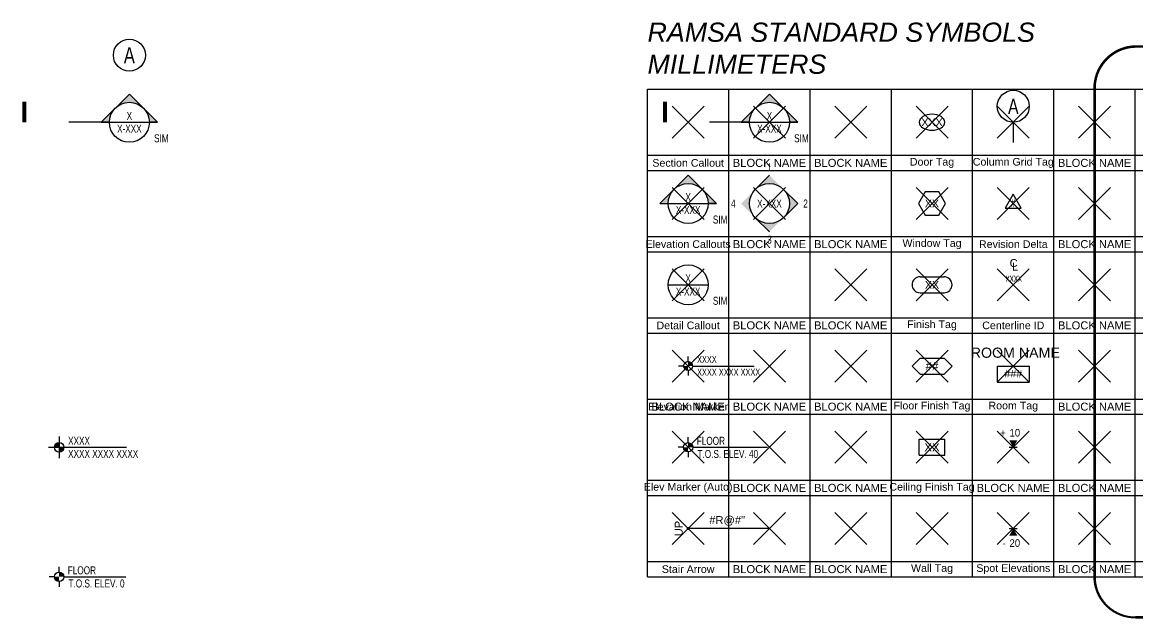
# Model space of a CAD drawing. Header units: millimetres. Extents: x -195 to 512, y -13 to 520.
# Drawn here: x -195.3 to 153.2, y -13.1 to 173.3 of the extents above; entities that cross this region are included whole.
import ezdxf
from ezdxf.enums import TextEntityAlignment as Align

# ---------------------------------------------------------------- set-up
doc = ezdxf.new("R2010")
doc.units = ezdxf.units.MM
doc.header["$LTSCALE"] = 48
doc.header["$PDMODE"] = 3
doc.header["$PDSIZE"] = 5
doc.linetypes.add('HIDDEN', pattern=[0.375, 0.25, -0.125])
for name, color, linetype in [('A-Anno-Dims', 1, 'Continuous'), ('A-Anno-Iden', 3, 'Continuous'), ('A-Anno-Note', 3, 'Continuous'), ('A-Anno-Revs-Iden', 1, 'Continuous'), ('A-Area-Iden', 3, 'Continuous'), ('A-Clng-Iden', 3, 'Continuous'), ('A-Door-Iden', 3, 'Continuous'), ('A-Flor-Iden', 3, 'Continuous'), ('A-Fnsh-Iden', 3, 'Continuous'), ('A-Glaz-Iden', 3, 'Continuous'), ('A-Grid-Iden', 3, 'Continuous'), ('G-Anno-Box', 6, 'HIDDEN'), ('G-Anno-Text', 2, 'Continuous')]:
    doc.layers.add(name, color=color, linetype=linetype)
doc.layers.add('G-Anno-Nplt', color=5, linetype='Continuous', plot=False)
doc.styles.add('Sans', font='swissl.ttf')
doc.styles.add('Sans_MM', font='swiss.ttf', dxfattribs={"height": 2.25})
doc.styles.add('SansAttr', font='swisscl.ttf')

# ---------------------------------------------------------------- blocks, each defined once
blk = doc.blocks.new('*U35')
at = {"color": 0, "linetype": 'ByBlock'}
blk.add_line((-6.25, 0), (6.25, 0), dxfattribs=at)
blk.add_line((-6.25, 0), (6.25, 0), dxfattribs=at)
blk.add_circle((0, 0), 6.25, dxfattribs=at)
blk.add_circle((0, 0), 6.25, dxfattribs=at)
at = {"color": 0, "linetype": 'ByBlock', "style": 'SansAttr'}
for tag, p in [('NUMBER', (0, 2)), ('SHEET', (0, -2.12)), ('NOTE', (10, -5))]:
    blk.add_attdef(tag, text='', height=2.5, dxfattribs=at).set_placement(p, align=Align.MIDDLE)
blk = doc.blocks.new('Door Tag')
at = {"color": 0, "extrusion": (0, 0, -1)}
blk.add_ellipse((0, 0), major_axis=(-4, 0), ratio=0.625, dxfattribs=at)
at = {"color": 0, "style": 'SansAttr'}
blk.add_attdef('DNUMBER', text='', height=2.5, dxfattribs=at).set_placement((0, 0), align=Align.MIDDLE)
blk = doc.blocks.new('Window Tag')
at = {"color": 0}
blk.add_lwpolyline([(4.25, 0), (2.12, 3.68), (-2.12, 3.68), (-4.25, 0), (-2.12, -3.68), (2.12, -3.68)], close=True, dxfattribs=at)
at = {"color": 0, "style": 'SansAttr'}
blk.add_attdef('WIN_TAG', text='', height=2.5, dxfattribs=at).set_placement((-0.03, 0.02), align=Align.MIDDLE_CENTER)
blk.add_attdef('REMARKS', (3.8, -4.71), '', height=2.5, dxfattribs=at)
blk = doc.blocks.new('*U32')
at = {"color": 0}
for p, q in [((-3.75, 2.5), (-6.25, 0)), ((-3.75, -2.5), (-6.25, 0)), ((-3.75, 2.5), (3.75, 2.5)), ((3.75, -2.5), (6.26, 0.01)), ((3.76, 2.5), (6.26, 0.01)), ((-3.75, -2.5), (3.75, -2.5))]:
    blk.add_line(p, q, dxfattribs=at)
blk.add_line((0, 0), (0, 0))
at = {"color": 0, "linetype": 'ByBlock', "style": 'SansAttr'}
blk.add_attdef('FLR_FIN_TAG', text='', height=2.5, dxfattribs=at).set_placement((0, 0), align=Align.MIDDLE)
blk = doc.blocks.new('*U31')
at = {"color": 0}
for p, q in [((-4, 2.5), (4, 2.5)), ((-4, -2.5), (-4, 2.5)), ((4, -2.5), (4, 2.5)), ((-4, -2.5), (4, -2.5))]:
    blk.add_line(p, q, dxfattribs=at)
at = {"color": 0, "linetype": 'ByBlock', "style": 'SansAttr'}
blk.add_attdef('CLG_TAG', text='', height=2.5, dxfattribs=at).set_placement((0, 0), align=Align.MIDDLE)
blk = doc.blocks.new('*U39')
at = {"color": 0}
blk.add_circle((0, 5), 5, dxfattribs=at)
at = {"color": 0, "style": 'SansAttr'}
blk.add_attdef('COLUMN', text='', height=5, dxfattribs=at).set_placement((0, 5), align=Align.MIDDLE)
blk = doc.blocks.new('*U30')
at = {"color": 0, "style": 'Sans'}
for s, p in [('C', (0.1, 6.79)), ('L', (0.56, 5.66))]:
    blk.add_text(s, height=2.5, dxfattribs=at).set_placement(p, align=Align.MIDDLE)
at = {"color": 0, "style": 'SansAttr'}
blk.add_attdef('CENTERLINE_ID', text='', height=2.5, dxfattribs=at).set_placement((0.01, 3.43), align=Align.TOP_CENTER)
blk = doc.blocks.new('*U27')
at = {"linetype": 'ByBlock', "lineweight": -2}
h = blk.add_hatch(color=0, dxfattribs=at)
h.paths.add_polyline_path([(0, 1.5, 0.414214), (-1.5, 0), (0, 0)])
h.paths.add_polyline_path([(1.5, 0), (0, 0), (0, -1.5, 0.414214)])
at = {"color": 1, "linetype": 'ByBlock', "lineweight": -2}
blk.add_line((-3.34, 0), (21, 0), dxfattribs=at)
at = {"color": 1, "linetype": 'ByBlock', "lineweight": -2, "ltscale": 10}
blk.add_line((0, 3.37), (0, -3.37), dxfattribs=at)
at = {"color": 0, "linetype": 'ByBlock', "lineweight": -2}
blk.add_circle((0, 0), 1.5, dxfattribs=at)
at = {"color": 0, "linetype": 'ByBlock', "lineweight": -2, "style": 'SansAttr'}
blk.add_attdef('HEIGHT_001', (2.79, 0.79), '', height=2.5, dxfattribs=at)
at = {"color": 0, "style": 'SansAttr'}
blk.add_attdef('REFERENCE_001', (2.79, -3.29), '', height=2.5, dxfattribs=at)
blk = doc.blocks.new('Spot Elevation Above')
at = {"color": 0}
blk.add_line((-1.25, 0), (1.25, 0), dxfattribs=at)
blk.add_lwpolyline([(0, 0, 0, 2.5, 0), (0, 2.17, 2.5, 2.5, 0)], format="xyseb", dxfattribs=at)
at = {"color": 0, "linetype": 'ByBlock', "style": 'SansAttr'}
blk.add_attdef('PREFIX', text='', height=2.5, dxfattribs=at).set_placement((-2.31, 3.35), align=Align.RIGHT)
for tag, p in [('ELEVATION', (-1.19, 3.35)), ('SUFFIX', (3.05, 0))]:
    blk.add_attdef(tag, p, '', height=2.5, dxfattribs=at)
blk = doc.blocks.new('Spot Elevation Below')
at = {"color": 0}
blk.add_line((-1.25, 0), (1.25, 0), dxfattribs=at)
blk.add_lwpolyline([(0, 0, 0, 2.5, 0), (0, -2.17, 2.5, 2.5, 0)], format="xyseb", dxfattribs=at)
at = {"color": 0, "linetype": 'ByBlock', "style": 'SansAttr'}
blk.add_attdef('PREFIX', text='', height=2.5, dxfattribs=at).set_placement((-2.31, -5.73), align=Align.RIGHT)
for tag, p in [('ELEVATION', (-1.19, -5.73)), ('SUFFIX', (-1.19, -9.07))]:
    blk.add_attdef(tag, p, '', height=2.5, dxfattribs=at)
blk = doc.blocks.new('*U44')
at = {"linetype": 'ByBlock'}
h = blk.add_hatch(color=0, dxfattribs=at)
h.paths.add_polyline_path([(0, 8.84), (-4.42, 4.42, -0.414214), (4.42, 4.42)])
h.paths.add_polyline_path([(4.42, 4.42, -0.198912), (6.25, 0), (8.84, 0)])
h.paths.add_polyline_path([(-4.42, 4.42), (-8.84, 0), (-6.25, 0, -0.198912)])
at = {"color": 0, "linetype": 'ByBlock'}
for p, q in [((0, 8.84), (-8.84, 0)), ((8.84, 0), (0, 8.84)), ((-8.84, 0), (-6.25, 0)), ((-6.25, 0), (6.25, 0)), ((8.84, 0), (6.25, 0)), ((6.25, 0), (8.84, 0))]:
    blk.add_line(p, q, dxfattribs=at)
at = {"color": 0, "linetype": 'ByBlock', "lineweight": -2}
blk.add_line((-6.25, 0), (-18.95, 0), dxfattribs=at)
at = {"color": 0}
blk.add_lwpolyline([(-32.82, 6.5, 1.25, 1.25, 0), (-32.82, 0, 0, 0, 0), (-20.75, 0, 0, 0, 0)], format="xyseb", dxfattribs=at)
at = {"color": 0, "linetype": 'ByBlock'}
blk.add_circle((0, 0), 6.25, dxfattribs=at)
at = {"color": 0, "linetype": 'ByBlock', "style": 'SansAttr'}
for tag, p in [('NUMBER', (0, 2)), ('SHEET', (0, -2)), ('NOTE', (10, -5))]:
    blk.add_attdef(tag, text='', height=2.5, dxfattribs=at).set_placement(p, align=Align.MIDDLE)
blk = doc.blocks.new('*U26')
for points in [[(0, 8.84), (-4.42, 4.42, -0.414214), (4.42, 4.42)], [(-4.42, 4.42), (-8.84, 0), (-4.42, -4.42, -0.198912), (-6.25, 0, -0.198912)], [(8.84, 0), (4.42, 4.42, -0.198912), (6.25, 0, -0.198912), (4.42, -4.42)], [(4.42, -4.42, -0.414214), (-4.42, -4.42), (0, -8.84)]]:
    blk.add_hatch(color=0).paths.add_polyline_path(points)
at = {"color": 0, "linetype": 'ByBlock'}
for p, q in [((0, 8.84), (-4.42, 4.42)), ((8.84, 0), (4.42, 4.42)), ((8.84, 0), (4.42, -4.42)), ((0, -8.84), (-4.42, -4.42))]:
    blk.add_line(p, q, dxfattribs=at)
blk.add_circle((0, 0), 6.25, dxfattribs=at)
at = {"color": 0, "linetype": 'ByBlock', "style": 'SansAttr'}
for tag, p in [('1', (0, 11.29)), ('4', (-11.29, 0)), ('2', (11.29, 0)), ('3', (0, -11.29))]:
    blk.add_attdef(tag, text='', height=2.5, dxfattribs=at).set_placement(p, align=Align.MIDDLE_CENTER)
blk.add_attdef('SHEET', text='', height=2.5, dxfattribs=at).set_placement((0, 0), align=Align.MIDDLE)
blk = doc.blocks.new('*U28')
at = {"color": 0}
blk.add_line((25.61, 0), (0, 0), dxfattribs=at)
at = {"color": 0, "const_width": 0.5}
blk.add_lwpolyline([(-0.25, 0, 1), (0.25, 0, 1)], format="xyb", close=True, dxfattribs=at)
at = {"color": 0, "const_width": 0.3}
blk.add_lwpolyline([(23.86, 1.54), (25.4, 0), (23.86, -1.54)], dxfattribs=at)
at = {"color": 0, "insert": (-2.94, 0), "char_height": 2.5, "width": 2.4475, "attachment_point": 5, "rotation": 90, "style": 'Sans'}
blk.add_mtext('UP', dxfattribs=at)
at = {"color": 0, "style": 'Sans'}
blk.add_attdef('RISERS', text='', height=2.5, dxfattribs=at).set_placement((12.18, 2.46), align=Align.MIDDLE)
blk = doc.blocks.new('*U33')
at = {"color": 0}
blk.add_line((-3.75, 2.5), (3.75, 2.5), dxfattribs=at)
blk.add_line((-3.75, -2.5), (3.75, -2.5))
for centre, start, end in [((-3.752, 0), 90, 270), ((3.75, 0), 270, 90)]:
    blk.add_arc(centre, 2.5, start, end, dxfattribs=at)
at = {"color": 0, "linetype": 'ByBlock', "style": 'SansAttr'}
blk.add_attdef('FIN_TAG', text='', height=2.4, dxfattribs=at).set_placement((0, 0), align=Align.MIDDLE)
blk = doc.blocks.new('*U46')
at = {"color": 0, "linetype": 'ByBlock', "lineweight": -2}
for p, q in [((-5, 0), (5, 0)), ((-5, 0), (-5, -5)), ((5, 0), (5, -5)), ((-5, -5), (5, -5))]:
    blk.add_line(p, q, dxfattribs=at)
at = {"color": 0, "linetype": 'ByBlock', "lineweight": -2, "style": 'Sans', "flags": 4}
blk.add_attdef('RMNAME', text='', height=3.175, dxfattribs=at).set_placement((0, 2.5), align=Align.BOTTOM_CENTER)
blk.add_attdef('RM#', text='', height=2.38125, dxfattribs=at).set_placement((0, -2.38125), align=Align.MIDDLE)
blk = doc.blocks.new('*U34')
at = {"linetype": 'ByBlock'}
h = blk.add_hatch(color=0, dxfattribs=at)
h.paths.add_polyline_path([(0, 8.84), (-4.42, 4.42, -0.414214), (4.42, 4.42)])
h.paths.add_polyline_path([(4.42, 4.42, -0.198912), (6.25, 0), (8.84, 0)])
h.paths.add_polyline_path([(-4.42, 4.42), (-8.84, 0), (-6.25, 0, -0.198912)])
at = {"color": 0, "linetype": 'ByBlock'}
for p, q in [((0, 8.84), (-8.84, 0)), ((8.84, 0), (0, 8.84)), ((-8.84, 0), (-6.25, 0)), ((-6.25, 0), (6.25, 0)), ((8.84, 0), (6.25, 0)), ((6.25, 0), (8.84, 0))]:
    blk.add_line(p, q, dxfattribs=at)
blk.add_circle((0, 0), 6.25, dxfattribs=at)
at = {"color": 0, "linetype": 'ByBlock', "style": 'SansAttr'}
for tag, p in [('NUMBER', (0, 2)), ('SHEET', (0, -2)), ('NOTE', (10, -5))]:
    blk.add_attdef(tag, text='', height=2.5, dxfattribs=at).set_placement(p, align=Align.MIDDLE)
blk = doc.blocks.new('*U36')
at = {"color": 0, "flags": 128}
blk.add_lwpolyline([(2.5, -1.44), (0, 2.89), (-2.5, -1.44)], close=True, dxfattribs=at)
at = {"color": 0, "style": 'SansAttr'}
blk.add_attdef('REV-NUM', text='', height=2.5, dxfattribs=at).set_placement((0, 0.14), align=Align.MIDDLE)
blk = doc.blocks.new('*U45')
at = {"linetype": 'ByBlock'}
h = blk.add_hatch(color=0, dxfattribs=at)
h.paths.add_polyline_path([(0, 8.84), (-4.42, 4.42, -0.414214), (4.42, 4.42)])
h.paths.add_polyline_path([(4.42, 4.42, -0.198912), (6.25, 0), (8.84, 0)])
h.paths.add_polyline_path([(-4.42, 4.42), (-8.84, 0), (-6.25, 0, -0.198912)])
at = {"color": 0, "linetype": 'ByBlock'}
for p, q in [((0, 8.84), (-8.84, 0)), ((8.84, 0), (0, 8.84)), ((-8.84, 0), (-6.25, 0)), ((-6.25, 0), (6.25, 0)), ((8.84, 0), (6.25, 0)), ((6.25, 0), (8.84, 0))]:
    blk.add_line(p, q, dxfattribs=at)
at = {"color": 0, "linetype": 'ByBlock', "lineweight": -2}
blk.add_line((-6.25, 0), (-18.75, 0), dxfattribs=at)
at = {"color": 0}
blk.add_lwpolyline([(-32.62, 6.5, 1.25, 1.25, 0), (-32.62, 0, 0, 0, 0), (-20.75, 0, 0, 0, 0)], format="xyseb", dxfattribs=at)
at = {"color": 0, "linetype": 'ByBlock'}
blk.add_circle((0, 0), 6.25, dxfattribs=at)
at = {"color": 0, "linetype": 'ByBlock', "style": 'SansAttr'}
for tag, p in [('NUMBER', (0, 2)), ('SHEET', (0, -2)), ('NOTE', (10, -5))]:
    blk.add_attdef(tag, text='', height=2.5, dxfattribs=at).set_placement(p, align=Align.MIDDLE)
blk = doc.blocks.new('*U50')
at = {"color": 1}
blk.add_line((0, 0), (6.35, 0), dxfattribs=at)
at = {"color": 0}
blk.add_circle((-5, 0), 5, dxfattribs=at)
at = {"color": 0, "style": 'SansAttr', "flags": 8}
blk.add_attdef('COLUMN<', text='', height=4.76, rotation=90, dxfattribs=at).set_placement((-5, 0), align=Align.MIDDLE_CENTER)
blk = doc.blocks.new('*U58')
at = {"linetype": 'ByBlock', "lineweight": -2}
h = blk.add_hatch(color=0, dxfattribs=at)
edge = h.paths.add_edge_path()
edge.add_arc((0, 0), 1.46, 179.9965, 270.0035)
edge.add_line((0, -1.46), (0, 0))
edge.add_line((0, 0), (-1.46, 0))
edge = h.paths.add_edge_path()
edge.add_line((0, 1.46), (0, 0))
edge.add_line((0, 0), (1.46, 0))
edge.add_arc((0, 0), 1.46, 0.0027, 89.9973)
at = {"color": 1}
for p, q in [((0, 1.46), (0, 3.12)), ((-1.46, 0), (-3.12, 0)), ((0, -1.46), (0, -3.12))]:
    blk.add_line(p, q, dxfattribs=at)
at = {"color": 1, "linetype": 'ByBlock', "lineweight": -2}
blk.add_line((1.46, 0), (24.82, 0), dxfattribs=at)
at = {"color": 1}
blk.add_circle((0, 0), 1.46, dxfattribs=at)
at = {"style": 'SansAttr'}
blk.add_attdef('FLOOR_001', (2.69, 0.78), '', height=2.5, dxfattribs=at)
blk.add_attdef('ELEV', text='', height=2.5, dxfattribs=at).set_placement((2.92, -0.83), align=Align.TOP_LEFT)
blk = doc.blocks.new('*U49')
at = {"linetype": 'ByBlock', "lineweight": -2}
h = blk.add_hatch(color=0, dxfattribs=at)
edge = h.paths.add_edge_path()
edge.add_arc((0, 0), 1.4, 179.9999, 270.0001)
edge.add_line((0, -1.4), (0, 0))
edge.add_line((0, 0), (-1.4, 0))
edge = h.paths.add_edge_path()
edge.add_line((0, 1.4), (0, 0))
edge.add_line((0, 0), (1.4, 0))
edge.add_arc((0, 0), 1.4, 0, 90)
at = {"color": 1}
for p, q in [((-1.4, 0), (-3, 0)), ((0, 1.4), (0, 3)), ((0, -1.4), (0, -3))]:
    blk.add_line(p, q, dxfattribs=at)
at = {"color": 1, "linetype": 'ByBlock', "lineweight": -2}
blk.add_line((1.4, 0), (20.6, 0), dxfattribs=at)
at = {"color": 1}
blk.add_circle((0, 0), 1.4, dxfattribs=at)
at = {"color": 0, "linetype": 'ByBlock', "lineweight": -2, "style": 'SansAttr'}
blk.add_attdef('HEIGHT_001', (2.79, 0.93), '', height=2.25, dxfattribs=at)
at = {"style": 'SansAttr'}
blk.add_attdef('REFERENCE_001', (2.79, -3.04), '', height=2.25, dxfattribs=at)
blk = doc.blocks.new('*U57')
at = {"linetype": 'ByBlock', "lineweight": -2}
h = blk.add_hatch(color=0, dxfattribs=at)
edge = h.paths.add_edge_path()
edge.add_arc((0, 0), 1.46, 179.9965, 270.0035)
edge.add_line((0, -1.46), (0, 0))
edge.add_line((0, 0), (-1.46, 0))
edge = h.paths.add_edge_path()
edge.add_line((0, 1.46), (0, 0))
edge.add_line((0, 0), (1.46, 0))
edge.add_arc((0, 0), 1.46, 0.0027, 89.9973)
at = {"color": 1}
for p, q in [((0, 1.46), (0, 3.12)), ((-1.46, 0), (-3.12, 0)), ((0, -1.46), (0, -3.12))]:
    blk.add_line(p, q, dxfattribs=at)
at = {"color": 1, "linetype": 'ByBlock', "lineweight": -2}
blk.add_line((1.46, 0), (20.82, 0), dxfattribs=at)
at = {"color": 1}
blk.add_circle((0, 0), 1.46, dxfattribs=at)
at = {"style": 'SansAttr'}
blk.add_attdef('FLOOR_001', (2.69, 0.78), '', height=2.5, dxfattribs=at)
blk.add_attdef('ELEV', text='', height=2.5, dxfattribs=at).set_placement((2.92, -0.83), align=Align.TOP_LEFT)

msp = doc.modelspace()

# ---------------------------------------------------------------- linework, layer by layer
at = {"layer": 'G-Anno-Box'}
msp.add_lwpolyline([(139.7, 0, 0.794, 0.595, 0.414214), (152.4, -12.7, 0.794, 0.794, 0), (318.72, -12.7, 0.794, 0.794, 0.414214), (331.42, 0, 0.794, 0.794, 0), (331.42, 152.4, 0.794, 0.794, 0.414214), (318.72, 165.77, 0.794, 0.794, 0), (152.4, 165.77, 0.794, 0.794, 0.414214), (139.7, 152.4, 0.794, 0.794, 0)], format="xyseb", close=True, dxfattribs=at)
at = {"layer": 'G-Anno-Nplt'}
for p, q in [((0, 0), (0, 152.4)), ((0, 152.4), (304.8, 152.4)), ((25.4, 0), (25.4, 152.4)), ((50.8, 0), (50.8, 152.4)), ((76.2, 0), (76.2, 152.4)), ((101.6, 0), (101.6, 152.4)), ((127, 0), (127, 152.4)), ((152.4, 0), (152.4, 152.4)), ((0, 131.76), (304.8, 131.76)), ((0, 127), (304.8, 127)), ((0, 106.36), (304.8, 106.36)), ((0, 101.6), (304.8, 101.6)), ((0, 80.96), (304.8, 80.96)), ((0, 76.2), (304.8, 76.2)), ((0, 55.56), (304.8, 55.56)), ((0, 50.8), (304.8, 50.8)), ((0, 30.16), (304.8, 30.16)), ((0, 25.4), (304.8, 25.4)), ((0, 4.76), (304.8, 4.76)), ((0, 0), (304.8, 0))]:
    msp.add_line(p, q, dxfattribs=at)
for p in [(12.7, 142.08), (38.1, 142.08), (63.5, 142.08), (88.9, 142.08), (114.3, 142.08), (139.7, 142.08), (12.7, 116.68), (38.1, 116.68), (88.9, 116.68), (114.3, 116.68), (139.7, 116.68), (12.7, 91.28), (63.5, 91.28), (88.9, 91.28), (114.3, 91.28), (139.7, 91.28), (12.7, 65.88), (38.1, 65.88), (63.5, 65.88), (88.9, 65.88), (114.3, 65.88), (139.7, 65.88), (12.7, 40.48), (38.1, 40.48), (63.5, 40.48), (88.9, 40.48), (114.3, 40.48), (139.7, 40.48), (12.7, 15.08), (38.1, 15.08), (63.5, 15.08), (88.9, 15.08), (114.3, 15.08), (139.7, 15.08)]:
    msp.add_point(p, dxfattribs=at)

# ---------------------------------------------------------------- block references
at = {"layer": 'A-Anno-Dims'}
ref = msp.add_blockref('*U30', (114.3, 91.28), dxfattribs=at)
ref.add_attrib('CENTERLINE_ID_001', 'xxxx', (111.91, 92.21), dxfattribs={"layer": '0', "color": 0, "height": 2.5, "style": 'SansAttr'})
ref = msp.add_blockref('Spot Elevation Above', (114.3, 40.48), dxfattribs=at)
ref.add_attrib('PREFIX', '+', dxfattribs={"layer": '0', "color": 0, "linetype": 'ByBlock', "height": 2.38, "style": 'Sans_MM', "width": 0.9}).set_placement((111.99, 43.83), align=Align.RIGHT)
ref.add_attrib('ELEVATION', '10', (113.11, 43.83), dxfattribs={"layer": '0', "color": 0, "linetype": 'ByBlock', "height": 2.381, "style": 'Sans_MM', "width": 0.9})
msp.add_blockref('*U28', (12.7, 15.08), dxfattribs=at).add_auto_attribs({'RISERS': '#R@#"'})
ref = msp.add_blockref('Spot Elevation Below', (114.3, 15.08), dxfattribs=at)
ref.add_attrib('PREFIX', '-', dxfattribs={"layer": '0', "color": 0, "linetype": 'ByBlock', "height": 2.38, "style": 'Sans_MM', "width": 0.9}).set_placement((111.99, 9.35), align=Align.RIGHT)
ref.add_attrib('ELEVATION', '20', (113.11, 9.35), dxfattribs={"layer": '0', "color": 0, "linetype": 'ByBlock', "height": 2.381, "style": 'Sans_MM', "width": 0.9})
at = {"layer": 'A-Anno-Iden'}
for name, p, values in [('*U44', (-161.9, 142.08), {'NUMBER': 'X', 'SHEET': 'X-XXX', 'NOTE': 'SIM'}), ('*U45', (38.1, 142.08), {'NUMBER': 'X', 'SHEET': 'X-XXX', 'NOTE': 'SIM'}), ('*U26', (38.1, 116.68), {'1': '1', '2': '2', '3': '3', '4': '4', 'SHEET': 'X-XXX'}), ('*U34', (12.7, 116.68), {'NUMBER': 'X', 'SHEET': 'X-XXX', 'NOTE': 'SIM'}), ('*U35', (12.7, 91.28), {'NUMBER': 'X', 'SHEET': 'X-XXX', 'NOTE': 'SIM'}), ('*U49', (12.7, 65.88), {'HEIGHT_001': 'XXXX', 'REFERENCE_001': 'XXXX XXXX XXXX'}), ('*U27', (-183.84, 40.48), {'HEIGHT_001': 'XXXX', 'REFERENCE_001': 'XXXX XXXX XXXX'}), ('*U57', (-183.84, 0), {'FLOOR_001': 'FLOOR', 'ELEV': 'T.O.S. ELEV. 0'})]:
    msp.add_blockref(name, p, dxfattribs=at).add_auto_attribs(values)
at = {"layer": 'A-Anno-Note'}
msp.add_blockref('*U58', (12.7, 40.48), dxfattribs=at).add_auto_attribs({'FLOOR_001': 'FLOOR', 'ELEV': 'T.O.S. ELEV. 40'})
at = {"layer": 'A-Anno-Revs-Iden'}
msp.add_blockref('*U36', (114.3, 116.68), dxfattribs=at).add_auto_attribs({'REV-NUM': '#'})
at = {"layer": 'A-Area-Iden'}
ref = msp.add_blockref('*U46', (114.3, 65.88), dxfattribs=at)
ref.add_attrib('RMNAME_001', 'ROOM NAME', (101.01, 68.47), dxfattribs={"layer": '0', "color": 0, "linetype": 'ByBlock', "lineweight": -2, "height": 3.175, "style": 'Sans'})
ref.add_attrib('RM#', '###', dxfattribs={"layer": '0', "color": 0, "linetype": 'ByBlock', "lineweight": -2, "height": 2.381, "style": 'Sans'}).set_placement((114.3, 63.5), align=Align.MIDDLE)
at = {"layer": 'A-Clng-Iden'}
ref = msp.add_blockref('*U31', (88.9, 40.48), dxfattribs=at)
ref.add_attrib('CLG_TAG', 'XX', dxfattribs={"layer": '0', "color": 0, "linetype": 'ByBlock', "height": 2.572, "style": 'Sans_MM'}).set_placement((88.9, 40.48), align=Align.MIDDLE)
at = {"layer": 'A-Door-Iden'}
ref = msp.add_blockref('Door Tag', (88.9, 142.08), dxfattribs=at)
ref.add_attrib('DNUMBER', 'XXX', dxfattribs={"layer": '0', "height": 2.381, "style": 'Sans_MM'}).set_placement((88.9, 142.08), align=Align.MIDDLE)
at = {"layer": 'A-Flor-Iden'}
ref = msp.add_blockref('*U32', (88.9, 65.88), dxfattribs=at)
ref.add_attrib('FLR_FIN_TAG', '##', dxfattribs={"layer": '0', "color": 0, "linetype": 'ByBlock', "height": 2.572, "style": 'Sans_MM'}).set_placement((88.9, 65.88), align=Align.MIDDLE)
at = {"layer": 'A-Fnsh-Iden'}
ref = msp.add_blockref('*U33', (88.9, 91.28), dxfattribs=at)
ref.add_attrib('FIN_TAG', 'XX', dxfattribs={"layer": '0', "color": 0, "linetype": 'ByBlock', "height": 2.4, "style": 'Sans_MM'}).set_placement((88.9, 91.28), align=Align.MIDDLE)
at = {"layer": 'A-Glaz-Iden'}
ref = msp.add_blockref('Window Tag', (88.9, 116.68), dxfattribs=at)
ref.add_attrib('WIN_TAG', 'XX', dxfattribs={"layer": '0', "height": 2.381, "style": 'Sans_MM'}).set_placement((88.87, 116.7), align=Align.MIDDLE)
at = {"layer": 'A-Grid-Iden'}
msp.add_blockref('*U39', (-161.9, 158.05), dxfattribs=at).add_auto_attribs({'COLUMN': 'A'})
ref = msp.add_blockref('*U50', (114.3, 142.08), dxfattribs=dict(at, rotation=269.9999999999998))
ref.add_attrib('COLNUM<', 'A', dxfattribs={"layer": '0', "color": 0, "height": 4.76, "style": 'SansAttr'}).set_placement((114.3, 147.08), align=Align.MIDDLE_CENTER)

# ---------------------------------------------------------------- texts
at = {"layer": 'G-Anno-Nplt', "char_height": 2.5, "attachment_point": 5, "style": 'Sans'}
for width, insert in [(25.3932, (38.1, 129.38)), (25.9, (63.5, 129.38)), (25.9, (139.7, 129.38)), (25.9, (38.1, 103.98)), (25.9, (63.5, 103.98)), (25.9, (139.7, 103.98)), (25.9, (38.1, 78.58)), (25.9, (63.5, 78.58)), (25.9, (139.7, 78.58)), (25.9, (12.7, 53.18)), (25.9, (38.1, 53.18)), (25.9, (63.5, 53.18)), (25.9, (139.7, 53.18)), (25.9, (38.1, 27.78)), (25.9, (63.5, 27.78)), (25.9, (114.3, 27.78)), (25.9, (139.7, 27.78)), (25.9, (38.1, 2.38)), (25.9, (63.5, 2.38)), (25.9, (139.7, 2.38))]:
    msp.add_mtext_dynamic_manual_height_columns('BLOCK NAME', width=width, gutter_width=0.469, heights=[0], dxfattribs=dict(at, insert=insert))
at = {"layer": 'G-Anno-Text', "style": 'Sans'}
for s, width, insert, char_height, attachment_point in [('{\\fSwis721 BT|b0|i1|c0|p34;RAMSA STANDARD SYMBOLS\\PMILLIMETERS}', 115.8538, (0, 157.16), 6, 7), ('Section Callout', 25.4302, (12.7, 129.38), 2.3813, 5), ('Door Tag', 25.0639, (88.9, 129.38), 2.381, 5), ('Column Grid Tag', 28.1672, (114.3, 129.38), 2.3813, 5), ('Elevation Callouts', 32.4947, (12.7, 103.98), 2.3813, 5), ('Window Tag', 25.5744, (88.9, 103.98), 2.381, 5), ('Revision Delta', 25.7646, (114.3, 103.98), 2.3813, 5), ('Finish Tag', 25.4, (88.9, 78.58), 2.381, 5), ('Detail Callout', 25.1415, (12.7, 78.58), 2.3813, 5), ('Centerline ID', 25.2134, (114.3, 78.58), 2.3813, 5), ('Elevation Marker', 28.9479, (12.7, 53.18), 2.3813, 5), ('Floor Finish Tag', 25.3893, (88.9, 53.18), 2.3813, 5), ('Room Tag', 25.2134, (114.3, 53.18), 2.381, 5), ('Elev Marker (Auto)', 45.2005, (12.7, 27.78), 2.3813, 5), ('Ceiling Finish Tag', 28.0354, (88.9, 27.78), 2.3813, 5), ('Stair Arrow', 25.1273, (12.7, 2.38), 2.3813, 5), ('Wall Tag', 18.1388, (88.9, 2.38), 2.381, 5), ('Spot Elevations', 25.5711, (114.3, 2.38), 2.3813, 5)]:
    msp.add_mtext_dynamic_manual_height_columns(s, width=width, gutter_width=0.469, heights=[0], dxfattribs=dict(at, insert=insert, char_height=char_height, attachment_point=attachment_point))

doc.saveas('drawing.dxf')
